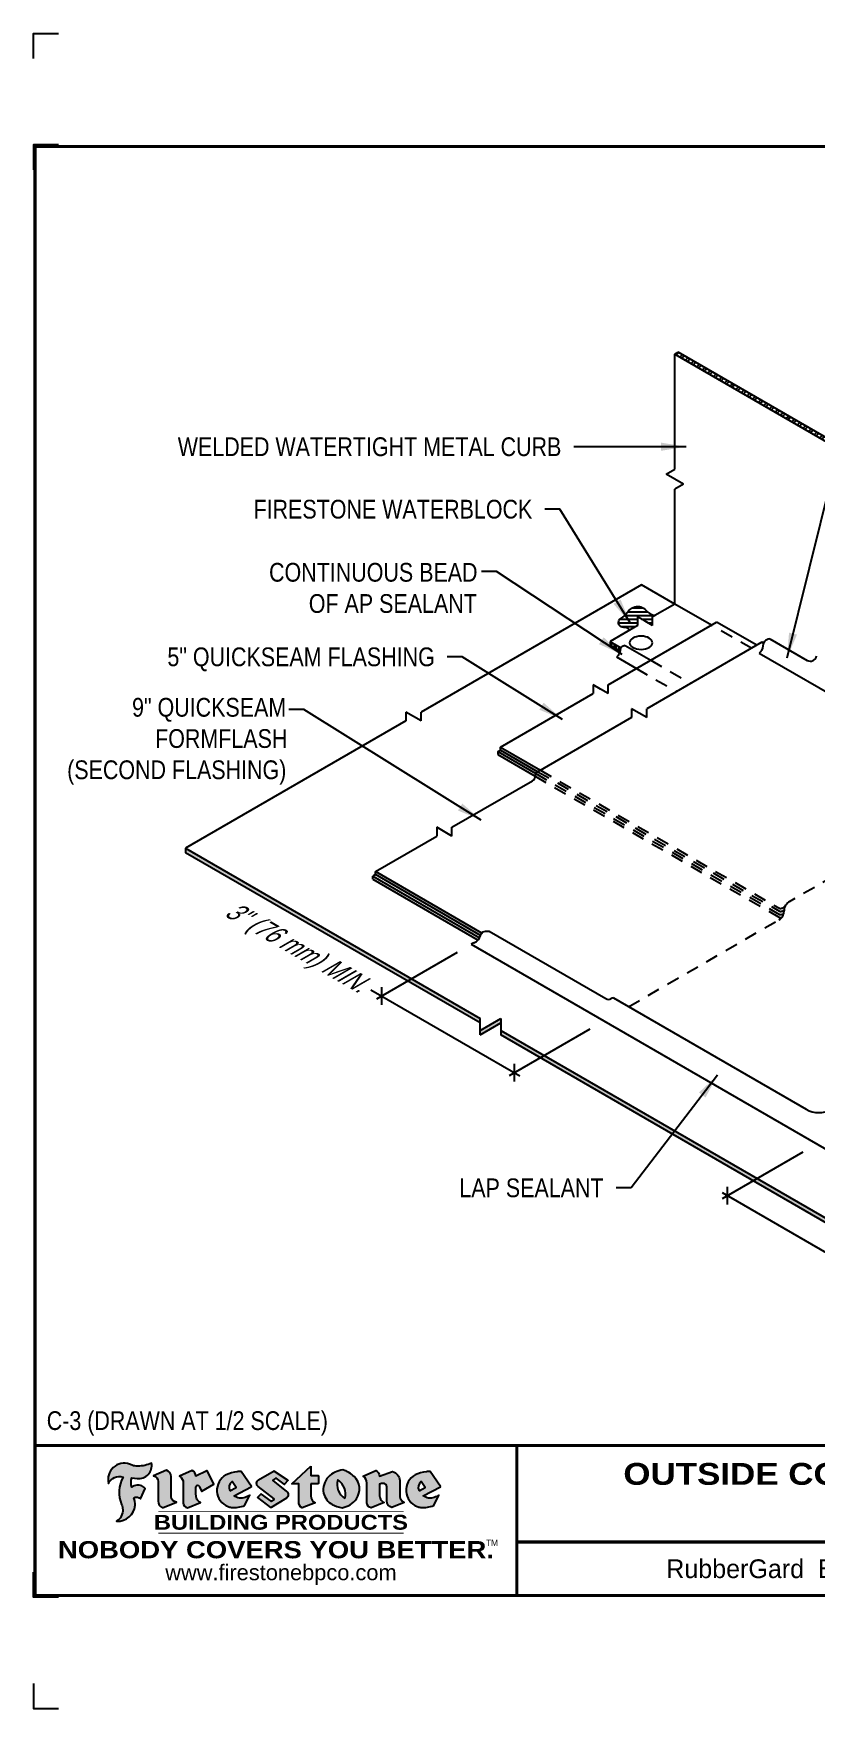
# Model space of a CAD drawing. Header units: inches. Extents: x 121.4 to 141.5, y -203.9 to -187.2.
# Drawn here: x 121.45 to 129.29, y -203.95 to -187.18 of the extents above; entities that cross this region are included whole.
import ezdxf
from ezdxf.enums import TextEntityAlignment as Align

# ---------------------------------------------------------------- set-up
doc = ezdxf.new("R2010")
doc.units = ezdxf.units.IN
doc.header["$MEASUREMENT"] = 0
doc.linetypes.add('HIDDEN', pattern=[0.375, 0.25, -0.125])
doc.linetypes.add('HIDDEN2', pattern=[0.1875, 0.125, -0.0625])
doc.layers.get('0').update_dxf_attribs({"linetype": 'CONTINUOUS'})
doc.layers.get('DEFPOINTS').update_dxf_attribs({"linetype": 'CONTINUOUS'})
for name, color, linetype in [('FSBP-ACCESSORY-OTHER', 7, 'CONTINUOUS'), ('FSBP-ANNO-NOTE', 7, 'CONTINUOUS'), ('FSBP-MEMBRANE', 7, 'CONTINUOUS'), ('FSBP-SEALANTS', 1, 'CONTINUOUS'), ('FSBP-TTLB', 7, 'CONTINUOUS'), ('FSBP-TTLB-BORDER', 7, 'CONTINUOUS'), ('FSBP-TTLB-TEXT', 7, 'CONTINUOUS')]:
    doc.layers.add(name, color=color, linetype=linetype)
doc.styles.add('FSBP_ARIAL', font='arial.ttf')
doc.styles.add('FSBP_ARIAL_BOLD', font='')
doc.styles.add('FSBP_ARIAL_NAR', font='ARIALN.TTF')
doc.styles.add('FSBP_BANKGOTHIC', font='bgothm.ttf')
doc.styles.get('FSBP_ARIAL_BOLD').set_extended_font_data('Arial Black')
doc.dimstyles.new('FSBP-LEADER', dxfattribs={"dimtxt": 0.1875, "dimasz": 0.25, "dimexe": 0.0625, "dimexo": 0.125, "dimgap": 0.125, "dimtad": 0, "dimtih": 1, "dimtoh": 1, "dimdec": 4, "dimzin": 0, "dimdsep": 46, "dimlunit": 4, "dimtxsty": 'FSBP_ARIAL_NAR', "dimcen": 0.09375, "dimclrd": 256, "dimclre": 256, "dimclrt": 256, "dimadec": 0, "dimazin": 0, "dimtfac": 1, "dimtdec": 4, "dimtofl": 0, "dimtmove": 0, "dimatfit": 3, "dimfxl": 0, "dimtolj": 1, "dimtzin": 0, "dimlwd": -1, "dimlwe": -1, "dimarcsym": 0})

# ---------------------------------------------------------------- blocks, each defined once
blk = doc.blocks.new('TTLB-EPDM_2')
at = {"layer": 'FSBP-TTLB-TEXT'}
h = blk.add_hatch(color=1, dxfattribs=at)
edge = h.paths.add_edge_path()
edge.add_arc((1.037309769669573, -0.1982514792917306), 0.1319107607348553, 264.0410451462098, 370.3106169565175)
edge.add_arc((1.027551646585694, 0.1214293576525799), 0.3273056962876235, 270.05058356628535, 295.23459397187514, ccw=False)
edge.add_arc((1.022801957313345, -0.06680179986895154), 0.1391656561713503, 249.3281275763668, 272.0749124149863, ccw=False)
edge.add_line((0.9736743133014443, -0.1970076156048179), (0.9474927838574558, -0.1852745150568325))
edge.add_arc((0.8939498971398288, -0.3394262635682071), 0.1631857907024099, 70.84590087378872, 194.3325259843273)
edge.add_arc((0.8444260109029493, -0.4259936440910768), 0.1179914261095279, 70.96950098067128, 156.9641407594482, ccw=False)
edge.add_arc((1.153141409296894, -0.4684497516079468), 0.3110405457095052, 150.3231137483159, 203.2084295854517)
edge.add_arc((0.7562495500622943, -0.6412608153899899), 0.1218587156617311, 0.8849157075190988, 24.34668939894999, ccw=False)
edge.add_arc((0.7493781665697374, -0.6475258110744375), 0.1289731377238325, -58.36655102076742, 3.6216782311386737, ccw=False)
edge.add_arc((0.8256699029544474, -0.5792158350996106), 0.1783301886510354, 267.2205474105585, 354.1381621173521)
edge.add_arc((0.7903121048625305, -0.6011409294291745), 0.212787892960859, 0.9996158580669322, 21.00503380861244)
edge.add_arc((1.01880712263941, -0.5666691048185161), 0.05136395668415847, 40.82117713173261, 125.52727787225791, ccw=False)
edge.add_line((1.057676976260041, -0.5330924682126437), (1.102776947655911, -0.4308018311949837))
edge.add_arc((1.040858222524664, -0.4699705673995949), 0.07326744446031509, 32.31675181867256, 66.31481236598174)
edge.add_arc((1.032262518825329, -0.5063316993097662), 0.1102246948011782, 69.8179132332389, 125.254734720681)
edge.add_arc((1.127708877207287, -0.368959353531244), 0.1659710644737306, 164.1569669952081, 196.5811013160487, ccw=False)
edge.add_line((0.9680425188342383, -0.3236487780942383), (1.023615334387159, -0.3294494641845773))
h = blk.add_hatch(color=1, dxfattribs=at)
edge = h.paths.add_edge_path()
edge.add_line((1.275239419159561, -0.6223407783464694), (1.415345367376062, -0.5660418822574371))
edge.add_arc((1.421019305783958, -0.5090099247487757), 0.05731350411836949, 181.9717871001989, 264.31851000495806, ccw=False)
edge.add_line((1.363739737527226, -0.5109819325197265), (1.363412352251203, -0.3102363679013962))
edge.add_arc((1.294263659668751, -0.3103491388303989), 0.06914878453844908, 0.0934405599591014, 72.42834396969012)
edge.add_line((1.315139561173908, -0.2444268274366692), (1.186839444240604, -0.3024209471341379))
edge.add_arc((1.175246268095289, -0.3585110609420917), 0.05727567197445628, -0.017399788185912257, 78.322067691347, ccw=False)
edge.add_line((1.232521937428658, -0.3585284546236807), (1.232574268422297, -0.555126496687123))
edge.add_arc((1.305699496415486, -0.5558575689677219), 0.07312888236350451, 179.4272023230205, 245.3845503102953)
h = blk.add_hatch(color=1, dxfattribs=at)
edge = h.paths.add_edge_path()
edge.add_line((1.792026821926584, -0.3839679064720229), (1.722158956877934, -0.2518542302253621))
edge.add_arc((1.720119655279638, -0.2529327078887852), 0.002306916790721817, 27.87197133405656, 117.3766794470751)
edge.add_line((1.719058846382097, -0.250884159729182), (1.610638460368705, -0.3070279753467702))
edge.add_arc((1.547088841662962, -0.3061026658494403), 0.06355635479880145, 359.165808011073, 425.8793658831422)
edge.add_line((1.573061729235633, -0.2480956029480268), (1.446879247402876, -0.3051325108639702))
edge.add_arc((1.407812067100189, -0.370357133046621), 0.07602957263902092, -3.441403975725109, 59.07992244284969, ccw=False)
edge.add_line((1.483704536400296, -0.3749210150788969), (1.483704536400296, -0.5723838140635706))
edge.add_arc((1.54053746518044, -0.568254406115083), 0.05698275005415228, 184.1557352478595, 255.3066498366543)
edge.add_line((1.526084036778343, -0.6233736605654059), (1.657291340682093, -0.570650514527486))
edge.add_arc((1.688298576827198, -0.5021390388423987), 0.0752015358480571, 207.5160880841914, 245.649226723163, ccw=False)
edge.add_arc((1.721050197024907, -0.4914488168456328), 0.1093332836229113, 179.4823365255141, 204.5537900001094, ccw=False)
edge.add_line((1.611721375809452, -0.4904610114968335), (1.611721375809452, -0.4126404716788983))
edge.add_arc((1.628589765097195, -0.414159299036043), 0.01693662875851176, 28.356188110622725, 174.8549701683585, ccw=False)
edge.add_arc((1.627340435522395, -0.4197189881350504), 0.02111886817708033, 22.216893572439517, 40.10213956426492, ccw=False)
edge.add_line((1.646891420738257, -0.4117336534413738), (1.666638796144639, -0.4549750258192233))
edge.add_arc((1.668737246926742, -0.4540167099035481), 0.002306916790685496, 204.545128184284, 299.6323508190091)
edge.add_line((1.669877862091766, -0.4560219186518992), (1.791128135493295, -0.3870515928837648))
edge.add_line((1.791128135493295, -0.3870515928837648), (1.792026821926584, -0.3839679064720229))
h = blk.add_hatch(color=1, dxfattribs=at)
h.paths.add_polyline_path([(2.063388732080512, -0.2583237030618903, 0.02524281661523788), (2.025024361750752, -0.2610532129309178, 0.1213611957758757), (1.901773912052249, -0.3008158885520373, 0.6151668103976068), (1.93274136141747, -0.6099060679591872, 0.05306812109568645), (1.967936229862175, -0.617865745600497, 0.1150932231766138), (2.099126721549737, -0.5994933789882708), (2.151195569562105, -0.4944891916583316, -0.08755405562188731), (2.104230609512001, -0.5187113292177372, -0.265591761123442), (1.992692314386659, -0.5010701623316862), (2.165347897647223, -0.4141184325909109, 0.4518949533370738), (2.166222728871162, -0.4107679608846269)])
h.paths.add_polyline_path([(2.014217313945437, -0.4188965037300676), (1.951113654018855, -0.4515330109460507, -0.3720533890450154), (1.973177450672722, -0.3607130665457561)], flags=16)
h = blk.add_hatch(color=1, dxfattribs=at)
edge = h.paths.add_edge_path()
edge.add_arc((2.260407392426802, -0.3775796671688782), 0.04152450223225729, 123.20805433950699, 232.2027298779723, ccw=False)
edge.add_line((2.237665217914071, -0.3428366421988329), (2.393535971665983, -0.2540943745380986))
edge.add_arc((2.394677353533142, -0.2560991469722482), 0.002306916790741334, 55.64644466176611, 119.65426054492559, ccw=False)
edge.add_line((2.395979141996861, -0.2541946229174954), (2.531809646140459, -0.3470380726374032))
edge.add_arc((2.530468902927946, -0.3489153772789875), 0.002306916790700397, -42.731101238422525, 54.4661353739603, ccw=False)
edge.add_line((2.532163440279987, -0.3504807552658491), (2.498457913851155, -0.3869673252714421))
edge.add_arc((2.496763376499139, -0.3854019472845934), 0.002306916790672934, 233.7527076894875, 317.26889876138785, ccw=False)
edge.add_line((2.495399362263356, -0.38726241234572), (2.413849913492982, -0.3274738082119626))
edge.add_arc((2.412485899257181, -0.3293342732731342), 0.002306916790720064, 53.75270768979358, 124.4135619297835)
edge.add_line((2.41118211687575, -0.3274311136421062), (2.382933981293377, -0.346782838468144))
edge.add_arc((2.38423776367478, -0.3486859980991606), 0.002306916790694898, 124.4135619293799, 231.8459020253626)
edge.add_line((2.382812599816248, -0.3505000469010184), (2.519899969301207, -0.4581994452042721))
edge.add_arc((2.494247019847682, -0.4908523236374461), 0.04152450223225742, -55.21225898295222, 51.84590202520428, ccw=False)
edge.add_line((2.517938320565804, -0.5249552055672808), (2.364434947484597, -0.6179520922513717))
edge.add_arc((2.36323960192349, -0.6159790200102006), 0.002306916790726996, 233.2955624372927, 301.20872157023314, ccw=False)
edge.add_line((2.361860787187538, -0.6178285429225383), (2.231266621301074, -0.5204709167214361))
edge.add_arc((2.232647938930649, -0.5186232623475259), 0.002306916790697672, 135.5134179846393, 233.21798691998708, ccw=False)
edge.add_line((2.231002150870836, -0.5170067083764565), (2.262839375599356, -0.4845937328397696))
edge.add_arc((2.264485163659225, -0.4862102868108537), 0.002306916790748497, 53.0352839999411, 135.513417985369, ccw=False)
edge.add_line((2.265872365996302, -0.4843670465239001), (2.361834678328762, -0.5565872257804898))
edge.add_arc((2.363221880665761, -0.5547439854936304), 0.002306916790627066, 233.0352840000685, 302.2362632414394)
edge.add_line((2.36445241715569, -0.5566953042850713), (2.39428499383348, -0.5378823484768844))
edge.add_arc((2.393054457343549, -0.5359310296853765), 0.002306916790685166, 302.2362632406177, 412.2027298768422)
edge.add_line((2.394468296066179, -0.5341081404551886), (2.234958295420142, -0.4103916733127022))
h = blk.add_hatch(color=1, dxfattribs=at)
edge = h.paths.add_edge_path()
edge.add_line((2.763460561272041, -0.2072496393923444), (2.763460561272041, -0.2969520779963801))
edge.add_arc((2.765767478062699, -0.2969520779963943), 0.00230691679065842, 179.9999999996471, 269.9999999996471)
edge.add_line((2.765767478062685, -0.2992589947870528), (2.835417693520355, -0.2992589947870528))
edge.add_arc((2.835417693520355, -0.3015659115777538), 0.002306916790701052, 0, 90, ccw=False)
edge.add_line((2.837724610311056, -0.3015659115777538), (2.837724610311056, -0.3790761307453892))
edge.add_arc((2.83541769352037, -0.3790761307453749), 0.002306916790686842, 269.99999999964706, 359.99999999964706, ccw=False)
edge.add_line((2.835417693520355, -0.3813830475360618), (2.765767478062685, -0.3813830475360618))
edge.add_arc((2.765767478062699, -0.3836899643267202), 0.00230691679065842, 90.00000000035294, 180.0000000003529)
edge.add_line((2.763460561272041, -0.3836899643267344), (2.763460561272041, -0.5033995910642801))
edge.add_arc((2.836735953378943, -0.5071368822038516), 0.07337063740681413, 177.0802527808789, 245.3249543133826)
edge.add_line((2.806105814540615, -0.5738080530967267), (2.674529557384915, -0.6226036013049594))
edge.add_arc((2.708610405062069, -0.564298408791804), 0.06753517344606039, 177.0345319916277, 239.6926428024901, ccw=False)
edge.add_line((2.641165668230087, -0.560804539009709), (2.641165668230087, -0.3836899643267344))
edge.add_arc((2.638858751439429, -0.3836899643267202), 0.00230691679065842, 359.9999999996471, 449.999999999647)
edge.add_line((2.638858751439443, -0.3813830475360618), (2.572857950769389, -0.3813830475360618))
edge.add_line((2.572857950769389, -0.3813830475360618), (2.763460561272041, -0.2072496393923444))
h = blk.add_hatch(color=1, dxfattribs=at)
edge = h.paths.add_edge_path(flags=16)
edge.add_arc((2.940363509127394, -0.4847985213681437), 0.1684614578629418, 344.5558804047865, 417.0140046669545)
edge.add_arc((3.194458079644619, -0.3883534532477785), 0.1684614578629414, 164.5558804047864, 237.0140046669546)
edge = h.paths.add_edge_path()
edge.add_arc((3.069375116502199, -0.4399344555144872), 0.1828726885096673, 136.0914512150047, 191.213418978326)
edge.add_arc((3.064939550433406, -0.4318234379590333), 0.1803148804748503, 194.0167254156723, 240.6663730831859)
edge.add_arc((3.098047041778981, -0.3845058757092554), 0.2378525180183701, 239.2975390661776, 264.2889872773176)
edge.add_arc((3.04884478212623, -0.4190232383793012), 0.203760689247156, 277.1986764832036, 326.503572961274)
edge.add_arc((3.077739326803546, -0.4341046616465112), 0.171374865791709, 325.3768876809902, 406.3828327799087)
edge.add_arc((3.011839488065919, -0.4896144380417797), 0.2571945645850002, 44.28462553519766, 73.82901434867304)
edge.add_arc((3.117152499586992, -0.4983433120546693), 0.2579560664039132, 97.50292863483666, 134.1039137579027)
h = blk.add_hatch(color=1, dxfattribs=at)
edge = h.paths.add_edge_path()
edge.add_line((3.322690228557462, -0.5721896537377091), (3.322690228557462, -0.3749210150788969))
edge.add_arc((3.246797759257384, -0.3703571330465745), 0.076029572638996, 356.5585960242387, 419.0799224428129)
edge.add_line((3.285864939560099, -0.3051325108639702), (3.412047421392799, -0.2480956029480268))
edge.add_arc((3.386074533820159, -0.3061026658494941), 0.06355635479883807, 0.3962622833877276, 65.87936588318718, ccw=False)
edge.add_line((3.449629368605429, -0.3056631084210863), (3.580526418688805, -0.2593848434574539))
edge.add_arc((3.555744121700958, -0.3530904070730321), 0.09692726601172152, 2.366977007666776, 75.18615851992018, ccw=False)
edge.add_line((3.652588689330287, -0.3490873311063041), (3.652588689330287, -0.4883770011386872))
edge.add_arc((3.761877549389556, -0.4914934052703811), 0.1093332836229047, 178.3666365323574, 204.5537900000422)
edge.add_arc((3.729125929191727, -0.5021836272670953), 0.07520153584796169, 207.5160880841711, 245.2240541443093)
edge.add_line((3.697611150971852, -0.5704631245385627), (3.572585913552643, -0.6207021253773775))
edge.add_arc((3.59534718600759, -0.5526356419907701), 0.07177131519198746, 180.3328587115751, 251.51018566665869, ccw=False)
edge.add_line((3.523577081955409, -0.5530525936986663), (3.523577081955409, -0.4153032515383615))
edge.add_arc((3.486319529276879, -0.4148773504126441), 0.0372599868942854, 359.3450650296066, 449.0500281941028)
edge.add_arc((3.482769874121713, -0.4419622099033496), 0.06447454900600783, 86.29402372314017, 119.8211331593848)
edge.add_line((3.450707067966732, -0.3860252459975726), (3.450707067966732, -0.4904610114968335))
edge.add_arc((3.560035889182251, -0.491448816845647), 0.1093332836229751, 179.4823365255069, 204.5537900001023)
edge.add_arc((3.527284268984408, -0.5021390388424952), 0.07520153584796385, 207.5160880841699, 245.6492267231416)
edge.add_line((3.496277032839316, -0.570650514527486), (3.365069728935509, -0.6233736605654059))
edge.add_arc((3.37950248606194, -0.5682868177318081), 0.05694615642555727, 183.9298782390169, 255.318496325343, ccw=False)
h = blk.add_hatch(color=1, dxfattribs=at)
h.paths.add_polyline_path([(3.957695472291277, -0.2583237030618903, 0.02524281661523822), (3.919331101961575, -0.2610532129309178, 0.1085638477195505), (3.807890832595604, -0.2939221658134414, 0.6425897848490651), (3.827048101628293, -0.6099060679591872, 0.05306812109569052), (3.862242970072884, -0.617865745600497, 0.1150932231766133), (3.993433461760503, -0.5994933789882708), (4.045502309772871, -0.4944891916583316, -0.08755405562189084), (3.998537349722767, -0.5187113292177372, -0.2655917611234366), (3.886999054597368, -0.5010701623316862), (4.059654637857989, -0.4141184325909109, 0.4518949533370731), (4.060529469081928, -0.4107679608846269)])
h.paths.add_polyline_path([(3.90852405415626, -0.4188965037300676), (3.845420394229677, -0.4515330109460507, -0.3720533890450147), (3.867484190883488, -0.3607130665457561)], flags=16)
at = {"layer": 'DEFPOINTS', "linetype": 'Continuous', "ltscale": 1.75}
for points in [[(-0.015625, 13.88083333333333), (-0.015625, 14.13083333333333), (0.234375, 14.13083333333333)], [(-0.015625, -2.380833333333342), (-0.015625, -2.630833333333342), (0.234375, -2.630833333333342)]]:
    blk.add_lwpolyline(points, dxfattribs=at)
at = {"layer": 'DEFPOINTS', "color": 1}
for points in [[(0.234375, 13.015625), (-0.015625, 13.015625), (-0.015625, 12.765625)], [(0.234375, -1.515625), (-0.015625, -1.515625), (-0.015625, -1.265625)]]:
    blk.add_lwpolyline(points, dxfattribs=at)
at = {"layer": 'FSBP-TTLB', "const_width": 0.03125}
for points in [[(0, 0), (0, -1.5), (20, -1.5), (20, 0), (0, 0)], [(4.825208527206769, 0), (4.825208527206769, -0.9643749050531198)], [(4.825208527206769, -0.9643749050531198), (15.84028770518938, -0.9643749050531198)], [(4.825208527206769, -0.9643749050531198), (4.825208527206769, -1.5)]]:
    blk.add_lwpolyline(points, dxfattribs=at)
at = {"layer": 'FSBP-TTLB-BORDER', "const_width": 0.03125}
blk.add_lwpolyline([(20, 0), (20, 13), (0, 13), (0, 0)], dxfattribs=at)
at = {"layer": 'FSBP-TTLB-TEXT', "color": 1}
blk.add_line((0.7358432058323388, -0.379822754145593), (0.7358432058323388, -0.379822754145593), dxfattribs=at)
for points in [[(1.023615323725323, -0.3294494630716969, 0.5000510906601082), (1.167090420776901, -0.1746414942047778, -0.1103304102359608), (1.027840608309816, -0.2058762110801382, -0.09957876667165425), (0.9736743133014443, -0.1970076156048179), (0.9474927838574558, -0.1852745150568325, 0.5978159689075124), (0.7358432058323388, -0.379822754145593, -0.3938834584182213), (0.8828996422548698, -0.3144510229727047, 0.2349406564350952), (0.86727108227484, -0.5910237178633082, -0.1027304183841549), (0.8780937320133262, -0.6393788197974146, -0.2772692352614086), (0.8170223912655956, -0.7573362346216896, 0.3985429150902959), (1.003067614090241, -0.5974286950643517, 0.0875124847930418), (0.9889600163401155, -0.5248671157293501, -0.3874031597924062), (1.057676976260041, -0.5330924682126437), (1.102776947655911, -0.4308018311949837, 0.1494423498871741), (1.07029056398062, -0.4028746979725923, 0.2467195073738216), (0.9686394281704906, -0.4163228904100862, -0.1424285161541127), (0.9680425188342383, -0.3236487780942383), (1.023615334387159, -0.3294494641845773)], [(2.166222728871162, -0.4107679608846269), (2.063388732080512, -0.2583237030618903, 0.02524281661523788), (2.025024361750752, -0.2610532129309178, 0.1085638477195265), (1.913584092384895, -0.2939221658134414, 0.6425897848491228), (1.93274136141747, -0.6099060679591872, 0.05306812109568648), (1.967936229862175, -0.617865745600497, 0.1150932231766137), (2.099126721549737, -0.5994933789882708), (2.151195569562105, -0.4944891916583316, -0.0875540556218873), (2.104230609512001, -0.5187113292177372, -0.2655917611234418), (1.992692314386659, -0.5010701623316862), (2.165347897647223, -0.4141184325909109)], [(2.763460561272041, -0.2072496393923444), (2.763460561272041, -0.2969520779963801, 0.4142135623730958), (2.765767478062685, -0.2992589947870528), (2.835417693520355, -0.2992589947870528, -0.414213562373095), (2.837724610311056, -0.3015659115777538), (2.837724610311056, -0.3790761307453892, -0.4142135623730938), (2.835417693520355, -0.3813830475360618), (2.765767478062685, -0.3813830475360618, 0.4142135623730958), (2.763460561272041, -0.3836899643267344), (2.763460561272041, -0.5033995910642801, 0.3068985753588853), (2.806105814540615, -0.5738080530967267), (2.674529557384915, -0.6226036013049594, -0.2804194150632976), (2.641165668230087, -0.560804539009709), (2.641165668230087, -0.3836899643267344, 0.414213562373095), (2.638858751439443, -0.3813830475360618), (2.572857950769389, -0.3813830475360618), (2.763460561272041, -0.2072496393923444)], [(4.060529469081928, -0.4107679608846269), (3.957695472291277, -0.2583237030618903, 0.02524281661523788), (3.919331101961575, -0.2610532129309178, 0.1085638477195265), (3.807890832595604, -0.2939221658134414, 0.6425897848491228), (3.827048101628293, -0.6099060679591872, 0.05306812109568648), (3.862242970072884, -0.617865745600497, 0.1150932231766137), (3.993433461760503, -0.5994933789882708), (4.045502309772871, -0.4944891916583316, -0.0875540556218873), (3.998537349722767, -0.5187113292177372, -0.2655917611234418), (3.886999054597368, -0.5010701623316862), (4.059654637857989, -0.4141184325909109)], [(4.059654637857989, -0.4141184325909109, 0.4518949533370731), (4.060529469081928, -0.4107679608846269, 0.4518949533370731)]]:
    blk.add_lwpolyline(points, format="xyb", dxfattribs=at)
for points in [[(1.275239419159561, -0.6223407783464694), (1.415345367376062, -0.5660418822574371, -0.3756100036733062), (1.363739737527226, -0.5109819325197265), (1.363412352251203, -0.3102363679013962, 0.3265360292958048), (1.315139561173908, -0.2444268274366692), (1.186839444240604, -0.3024209471341379, -0.3557863980845349), (1.232521937428658, -0.3585284546236807), (1.232574268422297, -0.555126496687123, 0.2960110723418457)], [(1.792026821926584, -0.3839679064720229), (1.722158956877934, -0.2518542302253621, 0.4116839150163434), (1.719058846382097, -0.250884159729182), (1.610638460368705, -0.3070279753467702, 0.2996033003794034), (1.573061729235633, -0.2480956029480268), (1.446879247402876, -0.3051325108639702, -0.2797757560995365), (1.483704536400296, -0.3749210150788969), (1.483704536400296, -0.5723838140635706, 0.320828638474519), (1.526084036778343, -0.6233736605654059), (1.657291340682093, -0.570650514527486, -0.1679398621276611), (1.621603752698661, -0.5368819723450571, -0.1098333365370753), (1.611721375809452, -0.4904610114968335), (1.611721375809452, -0.4126404716788983, -0.743334502655012), (1.64349420176768, -0.4061152228778298, -0.07819791644735608), (1.646891420738257, -0.4117336534413738), (1.666638796144639, -0.4549750258192233, 0.4404648714563479), (1.669877862091766, -0.4560219186518992), (1.791128135493295, -0.3870515928837648)], [(2.234958295420142, -0.4103916733127022, -0.5150044486718882), (2.237665217914071, -0.3428366421988329), (2.393535971665983, -0.2540943745380986, -0.2867822934100265), (2.395979141996861, -0.2541946229174954), (2.531809646140459, -0.3470380726374032, -0.4515027974650387), (2.532163440279987, -0.3504807552658491), (2.498457913851155, -0.3869673252714421, -0.3814439164929681), (2.495399362263356, -0.38726241234572), (2.413849913492982, -0.3274738082119626, 0.3184718635035665), (2.41118211687575, -0.3274311136421062), (2.382933981293377, -0.346782838468144, 0.5064094529656681), (2.382812599816248, -0.3505000469010184), (2.519899969301207, -0.4581994452042721, -0.5043597839115849), (2.517938320565804, -0.5249552055672808), (2.364434947484597, -0.6179520922513717, -0.3053163970316367), (2.361860787187538, -0.6178285429225383), (2.231266621301074, -0.5204709167214361, -0.4541703869768119), (2.231002150870836, -0.5170067083764565), (2.262839375599356, -0.4845937328397696, -0.3762644290664977), (2.265872365996302, -0.4843670465239001), (2.361834678328762, -0.5565872257804898, 0.3114700032088108), (2.36445241715569, -0.5566953042850713), (2.39428499383348, -0.5378823484768844, 0.520381097387146), (2.394468296066179, -0.5341081404551886)], [(2.937624918725987, -0.3131105398334029, 0.2452625673097023), (2.889993533867141, -0.4754966266250307, 0.2064059665179019), (2.976604338974084, -0.5890186876871866, 0.1094800500670344), (3.074378098474654, -0.6211778035979165, 0.2185147641853038), (3.218764944843201, -0.5314757029352819, 0.3689489483072479), (3.195959963110113, -0.3100352223135445, 0.1296305888694145), (3.0834694040758, -0.242595816912754, 0.1610736375384317)], [(3.322690228557462, -0.5721896537377091), (3.322690228557462, -0.3749210150788969, 0.2797757560995341), (3.285864939560099, -0.3051325108639702), (3.412047421392799, -0.2480956029480268, -0.2937618496109166), (3.449629368605429, -0.3056631084210863), (3.580526418688805, -0.2593848434574539, -0.3288760160581939), (3.652588689330287, -0.3490873311063041), (3.652588689330287, -0.4883770011386872, 0.114762897203527), (3.662431105063263, -0.536926560769686, 0.166032965990522), (3.697611150971852, -0.5704631245385627), (3.572585913552643, -0.6207021253773775, -0.3209557512194564), (3.523577081955409, -0.5530525936986663), (3.523577081955409, -0.4153032515383615, 0.4127061514896111), (3.48693727661589, -0.3776224848030694, 0.1473421876160361), (3.450707067966732, -0.3860252459975726), (3.450707067966732, -0.4904610114968335, 0.1098333365370753), (3.460589444855941, -0.5368819723450855, 0.1679398621276611), (3.496277032839316, -0.570650514527486), (3.365069728935509, -0.6233736605654059, -0.3219729545308964), (3.322690228557462, -0.5721896537377091, 29.1476284739)], [(1.951113654018855, -0.4515330109460507), (2.014217313945437, -0.4188965037300676), (1.973177450672722, -0.3607130665457561, 0.3720533890450154)], [(3.10274193015772, -0.5296595419651595, 0.3271311138286319), (3.032079658614293, -0.3434924326507627, 0.3271311138286322)], [(3.845420394229677, -0.4515330109460507), (3.90852405415626, -0.4188965037300676), (3.867484190883488, -0.3607130665457561, 0.3720533890450154)]]:
    blk.add_lwpolyline(points, format="xyb", close=True, dxfattribs=at)
at = {"layer": 'FSBP-TTLB-TEXT', "const_width": 0.0078125}
for points in [[(1.233926579809207, -0.6584455781731435), (3.691229482685259, -0.6584455781731577)], [(1.233926579809207, -0.8761560960495984), (3.691229482685259, -0.8761560960495842)]]:
    blk.add_lwpolyline(points, dxfattribs=at)
at = {"layer": 'FSBP-TTLB-TEXT', "color": 1}
for centre, start, end in [((1.789987520328282, -0.3850463841354355), 299.6323508193319, 27.87197133380463), ((2.164310260790558, -0.412058050385383), 296.7304547840455, 34.00233684987403)]:
    blk.add_arc(centre, 0.00230691679068068, start, end, dxfattribs=at)
at = {"layer": 'FSBP-TTLB-TEXT', "lineweight": 18, "style": 'FSBP_ARIAL_BOLD'}
blk.add_text('BUILDING PRODUCTS', height=0.1484375, dxfattribs=at).set_placement((2.462578031247233, -0.7673008371113639), align=Align.MIDDLE_CENTER)
at = {"layer": 'FSBP-TTLB-TEXT', "color": 1}
for s, height, style, p in [('NOBODY COVERS YOU BETTER.', 0.171875, 'FSBP_ARIAL_BOLD', (2.412604263603384, -1.041650450587369)), ('TM', 0.0625, 'FSBP_BANKGOTHIC', (4.576671173373001, -0.9725745042934193))]:
    blk.add_text(s, height=height, dxfattribs=dict(at, style=style)).set_placement(p, align=Align.MIDDLE_CENTER)
at = {"layer": 'FSBP-TTLB-TEXT'}
for s, height, style, p in [('RubberGard  EPDM', 0.1875, 'FSBP_BANKGOTHIC', (7.443365678241776, -1.23218745252656)), ('www.firestonebpco.com', 0.15625, 'FSBP_ARIAL', (2.462578031247233, -1.268657306740124))]:
    blk.add_text(s, height=height, dxfattribs=dict(at, style=style)).set_placement(p, align=Align.MIDDLE_CENTER)
for tag, height, style, p in [('MAXIMUM_WARRANTY', 0.1875, 'FSBP_ARIAL_BOLD', (18.03987100774941, 0.2240244307510579)), ('ACCPT_SYSTEMS', 0.21875, 'FSBP_ARIAL', (12.49438170418193, -1.23218745252656))]:
    blk.add_attdef(tag, text='', height=height, dxfattribs=dict(at, style=style)).set_placement(p, align=Align.MIDDLE_LEFT)
for tag, height, style, p in [('DETAIL_DESCP_LINE_1', 0.21875, 'FSBP_ARIAL_BOLD', (10.33118450231211, -0.2831249841755152)), ('DETAIL_DESCP_LINE_2', 0.21875, 'FSBP_ARIAL_BOLD', (10.33118450231211, -0.6812499208775904)), ('ISSUE_REV_DATE', 0.21875, 'FSBP_ARIAL', (16.84069633627263, -0.7282559425942452)), ('DETAIL_NUMBER', 0.4375, 'FSBP_ARIAL', (18.91941590748775, -0.8931630692489421))]:
    blk.add_attdef(tag, text='', height=height, dxfattribs=dict(at, style=style)).set_placement(p, align=Align.MIDDLE_CENTER)

msp = doc.modelspace()

# ---------------------------------------------------------------- hatches: boundary and pattern name
at = {"layer": 'FSBP-ACCESSORY-OTHER'}
h = msp.add_hatch(dxfattribs=at)
h.set_pattern_fill('STEEL', color=256, scale=0.5, style=0)
h.set_pattern_definition([(45, (0, 0), (-0.04419417382415922, 0.04419417382415922), []), (45, (0, 0.03125), (-0.04419417382415922, 0.04419417382415922), [])])
h.paths.add_polyline_path([(130.1123974249209, -191.6491012341455), (130.0785683075856, -191.6686324841455), (131.1805856339011, -192.3048824841455), (131.1805856339011, -192.2658199841455)])
h.paths.add_polyline_path([(127.9041180907508, -190.3741505661165), (127.8702889734153, -190.3936818161166), (129.8549226345543, -191.5395105946178), (129.8887517518896, -191.5199793446178)])
h.paths.add_polyline_path([(132.6049560316233, -191.3533999620672), (132.571126914288, -191.3338687120672), (132.571126914288, -191.5921124911226), (132.6049560316233, -191.6116437411225), (132.6049560316233, -191.4825218515949)])
h = msp.add_hatch(dxfattribs=at)
h.set_pattern_fill('STEEL', color=256, scale=0.3333333333333333, angle=45, style=0)
h.set_pattern_definition([(90, (170.2391804379961, -148.8643551151657), (-0.04166666666666666, 9.25185853854297e-18), []), (90, (170.2244490467214, -148.849623723891), (-0.04166666666666666, 9.25185853854297e-18), [])])
edge = h.paths.add_edge_path()
edge.add_line((127.2207699205771, -193.2686818161166), (127.2207699205771, -193.3077443161166))
edge.add_line((127.2207699205771, -193.3077443161166), (127.3206876636825, -193.3654318519953))
edge.add_spline(control_points=[(127.3206876636825, -193.3654318519953), (127.3231890695496, -193.3533730640591), (127.3254674035902, -193.3414279070404), (127.3309297608124, -193.332282629537)], knot_values=[0.07603034973961151, 0.07603034973961151, 0.07603034973961151, 0.07603034973961151, 0.1280558160720317, 0.1280558160720317, 0.1280558160720317, 0.1280558160720317], degree=3, periodic=0)
edge.add_line((127.3309297608153, -193.3322826295319), (127.2207699205771, -193.2686818161166))
at = {"layer": 'FSBP-MEMBRANE'}
msp.add_hatch(color=256, dxfattribs=at).paths.add_polyline_path([(126.1236791040432, -194.3252761378655), (126.1236791040431, -194.3552761378655), (126.4984980388016, -194.5716779507456), (126.5244788009151, -194.5566779507457)])
h = msp.add_hatch(color=256, dxfattribs=at)
h.paths.add_polyline_path([(125.2317993104992, -196.6446221647367), (125.1928281673289, -196.6671221647367), (125.9190682036966, -197.0864170452299), (125.9190682036966, -197.0414170452299)])
h.paths.add_polyline_path([(122.9678752326544, -195.3375449889681), (122.9678752326544, -195.3825449889681), (125.1928281673289, -196.6671221647368), (125.2317993104992, -196.6446221647367)])
h.paths.add_polyline_path([(126.1258832291951, -197.0864170452299), (126.125883229195, -197.0414170452299), (125.9190682036967, -197.1608217558739), (125.9190682036967, -197.2058217558738)])
h.paths.add_polyline_path([(126.125883229195, -197.1608217558739), (126.125883229195, -197.2058217558739), (126.5219985050603, -197.4345190170248), (126.5609696482306, -197.4120190170248)])
h.paths.add_polyline_path([(126.5609696482306, -197.4120190170248), (126.5219985050603, -197.4345190170248), (128.6560598828088, -198.666619927935), (128.695031025979, -198.644119927935)])
h.paths.add_polyline_path([(128.695031025979, -198.644119927935), (128.6560598828088, -198.666619927935), (129.9852302205402, -199.4340167802231), (130.0242013637105, -199.4115167802232)])
h.paths.add_polyline_path([(130.0242013637105, -199.4115167802231), (129.9852302205402, -199.4340167802231), (130.9093010308044, -199.9675293112794), (130.9093010308044, -199.9225293112794)])
h.paths.add_polyline_path([(135.6927188324137, -197.2058217558736), (135.6927188324137, -197.1608217558736), (130.9093010308044, -199.9225293112794), (130.9093010308044, -199.9675293112793)])
h.paths.add_polyline_path([(135.6927188324136, -197.0414170452299), (135.6927188324137, -197.0864170452299), (135.899533857912, -197.2058217558738), (135.8995338579121, -197.1608217558739)])
h.paths.add_polyline_path([(139.7325943946456, -194.8733985125265), (139.7325943946456, -194.8283985125265), (135.8995338579121, -197.0414170452297), (135.8995338579121, -197.0864170452297)])
h = msp.add_hatch(color=256, dxfattribs=at)
edge = h.paths.add_edge_path()
edge.add_line((124.8714528114415, -195.5710529507458), (124.8714528114415, -195.6010529507459))
edge.add_line((124.8714528114415, -195.6010529507459), (125.9250227253205, -196.2093318241341))
edge.add_spline(control_points=[(125.9250227252991, -196.209331824184), (125.9285067127642, -196.2008478531486), (125.9321631811985, -196.1927776127765), (125.9368065148866, -196.1861351982119)], knot_values=[0.1017602152870144, 0.1017602152870144, 0.1017602152870144, 0.1017602152870144, 0.1278029322942299, 0.1278029322942299, 0.1278029322942299, 0.1278029322942299], degree=3, periodic=0)
edge.add_line((125.9368065148866, -196.1861351982119), (124.8714528114415, -195.5710529507458))
at = {"layer": 'FSBP-SEALANTS'}
h = msp.add_hatch(dxfattribs=at)
h.set_pattern_fill('ANSI31', color=256, scale=0.3, angle=135, style=0)
h.set_pattern_definition([(180, (-41.87382975323285, -18.70794359838229), (-6.938893903907228e-18, -0.0375), [])])
h.paths.add_polyline_path([(127.4949420022982, -193.0222317739323), (127.6476339151679, -193.1103884909307), (127.6476339151679, -193.0222317739322), (127.6721647284367, -193.008068902288, -0.1690323195392872), (127.5792485614589, -192.9546681226794, 0.294299284169117), (127.4701765358719, -192.9228209446468, 0.1727295585530004), (127.3929684174401, -192.9791660108667, -0.1141716044337929), (127.329240603128, -193.0379610957382, 0.8176169602901258), (127.3586528608254, -193.1273775832066, -0.2717594802764618), (127.4194105298097, -193.1539966069042), (127.4949420022982, -193.1103884909306)])

# ---------------------------------------------------------------- linework, layer by layer
at = {"layer": 'FSBP-ACCESSORY-OTHER'}
for p, q in [((127.8702889734154, -190.3936818161166), (127.9041180907508, -190.3741505661166)), ((127.8702889734153, -190.3936818161166), (129.8549226345543, -191.5395105946178)), ((127.8702889734154, -191.5439632530305), (127.8702889734154, -190.3936818161165)), ((129.8887517518896, -191.5199793446178), (127.9041180907508, -190.3741505661166)), ((127.783930164554, -191.5938225345735), (127.8702889734154, -191.5439632530305)), ((127.8702889734154, -191.6436818161166), (127.783930164554, -191.5938225345735)), ((127.9566477822768, -191.6935410976596), (127.8702889734154, -191.6436818161166)), ((127.9566477822768, -191.6935410976596), (127.8702889734154, -191.7434003792026)), ((127.8702889734154, -192.8936818161166), (127.8702889734155, -191.7434003792026)), ((127.8702889734154, -192.8936818161166), (127.6476339151679, -193.0222317739323)), ((128.2367810892771, -193.1052761378653), (127.8702889734154, -192.8936818161166)), ((127.571287958733, -193.0663101324315), (127.4949420022982, -193.0222317739323)), ((127.4949420022982, -193.0222317739323), (127.4949420022982, -193.1103884909307)), ((127.6476339151679, -193.1103884909307), (127.571287958733, -193.0663101324315)), ((127.6476339151679, -193.1103884909307), (127.6476339151679, -193.0222317739323)), ((127.4949420022982, -193.1103884909307), (127.2207699205771, -193.2686818161166)), ((127.2207699205771, -193.2686818161166), (127.3309297607901, -193.3322826295174)), ((127.2207699205771, -193.2686818161166), (127.2207699205771, -193.3077443161166)), ((127.2207699205771, -193.3077443161166), (127.3206876636825, -193.3654318519953))]:
    msp.add_line(p, q, dxfattribs=at)
at = {"layer": 'FSBP-ACCESSORY-OTHER', "linetype": 'HIDDEN2'}
msp.add_line((128.6375807861492, -193.3366779507456), (128.2367810892771, -193.1052761378653), dxfattribs=at)
at = {"layer": 'FSBP-ACCESSORY-OTHER', "extrusion": (0, 0, -1)}
msp.add_ellipse((127.5319214627159, -193.2816585760624), major_axis=(0.1148198316929614, 0), ratio=0.5773502691895994, dxfattribs=at)
at = {"layer": 'FSBP-ANNO-NOTE'}
for p, q in [((125.6896370291494, -196.3802894346289), (124.8808968523234, -196.8472157934238)), ((124.8268572646418, -196.7535160229284), (126.3183203655139, -197.6146126457204)), ((124.93502344006, -196.9043541410722), (124.93502344006, -196.7275774457755)), ((127.0188073667254, -197.1476862870067), (126.21006719004, -197.6146126457205)), ((126.2641937777766, -197.6717509933688), (126.2641937777766, -197.4949742980722)), ((129.1528687442242, -198.3797871980611), (128.3441285673982, -198.846713556856)), ((128.3441285673973, -198.7842135568555), (129.8355916682694, -199.6453101796475)), ((128.3982551551347, -198.9038519045043), (128.3982551551347, -198.7270752092077))]:
    msp.add_line(p, q, dxfattribs=at)
at = {"layer": 'FSBP-MEMBRANE'}
for p, q in [((127.5355296940974, -192.7004084560886), (125.3280484198108, -193.9748983640292)), ((127.8702889734154, -192.8936818161166), (127.5355296940974, -192.7004084560886)), ((127.2034997945325, -193.7018413715347), (128.2887426135042, -193.0752761378653)), ((127.2034997945325, -193.7018413715347), (128.288742613504, -193.0752761378654)), ((128.6895423103762, -193.3066779507456), (128.288742613504, -193.0752761378654)), ((128.7415038346034, -193.2766779507455), (127.5900833725669, -193.9414508644527)), ((128.7568027404851, -193.2855107781746), (128.7415038346034, -193.2766779507455)), ((127.1271538380977, -193.745919730034), (127.0508078816628, -193.7018413715347)), ((127.0508078816628, -193.7018413715347), (127.0508078816628, -193.7899980885331)), ((127.1271538380977, -193.745919730034), (127.0508078816628, -193.7018413715347)), ((127.0508078816628, -193.7018413715347), (127.0508078816628, -193.7899980885331)), ((127.2034997945325, -193.7899980885331), (127.1271538380977, -193.745919730034)), ((127.2034997945325, -193.7899980885331), (127.1271538380977, -193.745919730034)), ((127.2034997945325, -193.7899980885331), (127.2034997945325, -193.7018413715347)), ((127.2034997945325, -193.7899980885331), (127.2034997945325, -193.7018413715347)), ((125.1753565069411, -194.0630550810276), (122.9678752326544, -195.3375449889681)), ((125.2517024633759, -194.0189767225284), (125.1753565069411, -193.9748983640292)), ((125.1753565069411, -193.9748983640292), (125.1753565069411, -194.0630550810276)), ((125.3280484198108, -194.0630550810276), (125.2517024633759, -194.0189767225284)), ((125.3280484198108, -194.0630550810276), (125.3280484198108, -193.9748983640292)), ((127.4373914596972, -194.0296075814512), (126.4974155070469, -194.5723029507456)), ((127.5900833725669, -194.0296075814512), (127.4373914596972, -193.9414508644527)), ((127.4373914596972, -193.9414508644527), (127.4373914596972, -194.0296075814512)), ((127.5900833725669, -194.0296075814512), (127.5900833725669, -193.9414508644527)), ((126.0966158101749, -194.3709011378653), (126.1236791040432, -194.3552761378653)), ((126.0966158101747, -194.3709011378654), (126.4779299354618, -194.5910529507457)), ((126.0966158101749, -194.3709011378653), (126.0966158101749, -194.4009011378653)), ((126.0966158101749, -194.4009011378655), (126.4714347449335, -194.6173029507457)), ((126.123679104043, -194.3252761378654), (126.5244788009151, -194.5566779507457)), ((126.1236791040432, -194.3552761378655), (126.4984980388016, -194.5716779507456)), ((125.6379402292437, -195.1285212337472), (126.4454539828201, -194.6623029507454)), ((124.8714528114415, -195.5710529507458), (125.4852483163739, -195.2166779507456)), ((125.6379402292437, -195.2166779507456), (125.4852483163739, -195.1285212337472)), ((125.4852483163739, -195.1285212337472), (125.4852483163739, -195.2166779507456)), ((125.6379402292437, -195.2166779507456), (125.6379402292437, -195.1285212337472)), ((122.9678752326544, -195.3375449889681), (125.9190682036966, -197.0414170452299)), ((122.9678752326544, -195.3375449889681), (122.9678752326543, -195.3825449889681)), ((125.9190682036966, -197.0864170452299), (122.9678752326544, -195.3825449889681)), ((124.8714528114415, -195.6010529507457), (124.8443895175732, -195.6166779507457)), ((124.8714528114415, -195.6010529507457), (124.8714528114415, -195.5710529507458)), ((125.9368065148866, -196.1861351982119), (124.8714528114415, -195.5710529507458)), ((125.9250227253197, -196.2093318241336), (124.8714528114415, -195.6010529507459)), ((124.8443895175732, -195.6466779507457), (124.8443895175732, -195.6166779507457)), ((124.8443895175732, -195.6166779507458), (125.9145101995693, -196.2345124145615)), ((124.8443895175732, -195.6466779507458), (125.9003995235001, -196.2563656119345)), ((125.9190682036966, -197.1608217558739), (126.1258832291951, -197.0414170452299)), ((125.9190682036967, -197.2058217558738), (125.9190682036966, -197.0414170452299)), ((125.9190682036967, -197.2058217558738), (126.125883229195, -197.08641704523)), ((126.1258832291951, -197.0414170452299), (126.125883229195, -197.2058217558739)), ((126.125883229195, -197.1608217558739), (130.9093010308044, -199.9225293112794)), ((130.9093010308043, -199.9675293112793), (126.125883229195, -197.2058217558739))]:
    msp.add_line(p, q, dxfattribs=at)
at = {"layer": 'FSBP-MEMBRANE', "linetype": 'HIDDEN'}
msp.add_line((126.1236791040432, -194.3552761378653), (126.1236791040432, -194.3252761378653), dxfattribs=at)
at = {"layer": 'FSBP-MEMBRANE', "linetype": 'HIDDEN2'}
for p, q in [((126.4779299354618, -194.5910529507457), (128.9175605187013, -195.9995743247021)), ((126.4984980388016, -194.5716779507456), (128.9175605187013, -195.9683243247021)), ((126.5244788009151, -194.5566779507457), (128.9175605187014, -195.9383243247022)), ((126.4714347449335, -194.6173029507457), (128.9175605187014, -196.0295743247022)), ((131.0208171552374, -194.7171248583097), (129.0155221244382, -195.8748824841463)), ((127.4074242463967, -196.9233182269169), (128.9115990759856, -196.0548824841454))]:
    msp.add_line(p, q, dxfattribs=at)
at = {"layer": 'FSBP-MEMBRANE'}
msp.add_lwpolyline([(126.1236791040432, -194.3252761378653), (127.0508078816628, -193.7899980885331)], dxfattribs=at)
for centre, radius, start, end in [((126.5201486738964, -194.6154279507456), 0.04875000000006204, 117.7957724961128, 182.2042275039563), ((126.4227208159707, -194.6191779507456), 0.04874999999989655, 297.7957724959452, 2.204227504037735)]:
    msp.add_arc(centre, radius, start, end, dxfattribs=at)
at = {"layer": 'FSBP-MEMBRANE', "linetype": 'HIDDEN2'}
for centre, radius, start, end in [((128.9282807464905, -195.8907676299459), 0.04874999999989655, 257.2967165774597, 321.7051715855523), ((129.0609884581384, -195.9611324841457), 0.09750000000012407, 117.7957724961128, 182.2042275039562), ((129.0048018966503, -195.9511891789016), 0.04875000000006204, 124.0974195482899, 141.7051715854708), ((128.8661327422869, -195.9686324841457), 0.0974999999997931, 297.7957724959453, 2.204227504037722), ((128.9282807464905, -195.9207676299459), 0.04874999999989655, 257.2967165774597, 316.6545514750807), ((128.9282807464905, -195.9520176299459), 0.04874999999989655, 257.2967165774597, 313.4510593498354), ((128.9282807464905, -195.982017629946), 0.04874999999989655, 257.2967165774597, 287.7278350052139)]:
    msp.add_arc(centre, radius, start, end, dxfattribs=at)
at = {"layer": 'FSBP-SEALANTS'}
for p, q in [((128.82223824664, -193.2416055228985), (129.1959773852924, -193.4573839152062)), ((127.2872728073426, -193.4239641823897), (127.4860350058693, -193.5387195912139)), ((127.373944308206, -193.3086506496786), (127.629235205029, -193.456042917681)), ((128.7130315710278, -193.3847242297368), (131.118085633463, -194.773282840603)), ((126.0104348050226, -196.1673442218326), (127.1794253059935, -196.8422612022483)), ((125.8572885785994, -196.283495767424), (125.8302252849933, -196.2991207672726)), ((125.8302252849933, -196.2991207672726), (130.5591502933529, -199.0293668944652)), ((127.2542156521046, -196.834863203597), (129.1852659820813, -197.9497556334846))]:
    msp.add_line(p, q, dxfattribs=at)
at = {"layer": 'FSBP-SEALANTS', "linetype": 'HIDDEN2'}
for p, q in [((127.4860350058693, -193.5387195912139), (127.8868347027415, -193.7701214040941)), ((127.629235205029, -193.456042917681), (128.0300349019012, -193.6874447305613))]:
    msp.add_line(p, q, dxfattribs=at)
at = {"layer": 'FSBP-SEALANTS'}
msp.add_lwpolyline([(127.4194105298097, -193.1539966069041, 0.2717594802764076), (127.3586528608254, -193.1273775832066, -0.8176169602897371), (127.329240603128, -193.0379610957382, 0.1141716044338992), (127.3929684174402, -192.9791660108666, -0.1727295585522553), (127.4701765358715, -192.9228209446468, -0.2942992841700173), (127.5792485614589, -192.9546681226794, 0.1690323195393283), (127.6721647284367, -193.008068902288, 0.7836563057051049)], format="xyb", dxfattribs=at)
for centre, radius, start, end in [((129.2272273852922, -193.40325732747), 0.0625, 239.9999999904649, 350.8140235379431), ((127.2054060681071, -196.8010112022484), 0.04874999999989655, 237.7957724958407, 302.2042275039332), ((127.257367592334, -196.8835112022485), 0.04875000000006204, 93.70705500624504, 122.2042275038517), ((129.3102659820638, -197.7332492825284), 0.25, 240.0000000046334, 300.0000001195829)]:
    msp.add_arc(centre, radius, start, end, dxfattribs=at)
for points in [[(128.8222382466459, -193.2416055229019), (128.766373797776, -193.267289768614), (128.7376367293026, -193.3581226744494), (128.7130315710278, -193.3847242297368)], [(127.373944308206, -193.3086506496786), (127.3356893704724, -193.3259774898339), (127.3123779253519, -193.39349288136), (127.2872728073426, -193.4239641823897)], [(125.857288578599, -196.2834957674238), (125.9036797636517, -196.2525820151135), (125.9466418700018, -196.1757657915556), (126.0104348050226, -196.1673442218326)]]:
    msp.add_spline(points, degree=3, dxfattribs=at)

# ---------------------------------------------------------------- block references
at = {"ltscale": 1.75}
ref = msp.add_blockref('TTLB-EPDM_2', (121.4627011304551, -201.3155095565148), dxfattribs=at)
ref.add_attrib('DETAIL_DESCP_LINE_1', 'OUTSIDE CORNER AT WELDED WATERTIGHT CURB', dxfattribs={"layer": 'FSBP-TTLB-TEXT', "height": 0.21875, "style": 'FSBP_ARIAL_BOLD'}).set_placement((131.7938856327672, -201.5986345406903), align=Align.MIDDLE_CENTER)

# ---------------------------------------------------------------- texts
at = {"layer": 'DEFPOINTS', "style": 'FSBP_ARIAL_NAR'}
msp.add_text('C-3 (DRAWN AT 1/2 SCALE)', height=0.1875, dxfattribs=at).set_placement((121.5798584845295, -201.0655095565148), align=Align.MIDDLE_LEFT)
at = {"layer": 'FSBP-ANNO-NOTE', "style": 'FSBP_ARIAL_NAR'}
for s, p in [('WELDED WATERTIGHT METAL CURB', (126.7335795885507, -191.3197354855014)), ('FIRESTONE WATERBLOCK', (126.4428315082459, -191.9447354855014)), ('5" QUICKSEAM FLASHING', (125.465925886272, -193.4223660139074)), ('LAP SEALANT', (127.1561909600016, -198.7360063903091))]:
    msp.add_text(s, height=0.1875, dxfattribs=at).set_placement(p, align=Align.MIDDLE_RIGHT)
at = {"layer": 'FSBP-ANNO-NOTE', "style": 'FSBP_ARIAL_NAR', "oblique": 30}
msp.add_text('3" (76 mm) MIN.', height=0.1875, rotation=329.9999999999999, dxfattribs=at).set_placement((124.7537490011332, -196.7113069473106), align=Align.MIDDLE_RIGHT)
at = {"layer": 'FSBP-ANNO-NOTE', "char_height": 0.1875, "attachment_point": 1, "style": 'FSBP_ARIAL_NAR'}
for s, width, heights, insert in [('{\\W3.41091; }CONTINUOUS BEAD \\P{\\W5.0363;  }OF AP SEALANT', 2.269810950903775, [0.5854000243716393], (123.6025823413723, -192.4825376401291)), ('{\\W7.6934;   }9" QUICKSEAM \\P{\\W8.9824;   }FORMFLASH\\P{\\W6.0989;  }(SECOND FLASHING)', 2.89811654377263, [1.292990427206834], (121.05588923717, -193.8336470228187))]:
    msp.add_mtext_dynamic_manual_height_columns(s, width=width, gutter_width=5, heights=heights, dxfattribs=dict(at, insert=insert))

# ---------------------------------------------------------------- leaders
at = {"layer": 'FSBP-ANNO-NOTE'}
for points in [[(128.9933913325376, -193.4328423626854), (129.8946575653458, -189.8010448483685), (130.0450334684681, -189.8010448483685)], [(127.9819269170236, -191.3197354855014), (126.8585795885507, -191.3197354855014)], [(127.4231767695131, -193.0829435983823), (126.7182074113682, -191.9447354855014), (126.5678315082459, -191.9447354855014)], [(127.3423415581419, -193.399028069437), (126.0837819673175, -192.5678319090798), (125.9334060641953, -192.5678319090798)], [(126.7465285767549, -194.0488250699098), (125.7413017893943, -193.4223660139074), (125.590925886272, -193.4223660139074)], [(125.9320462863797, -195.0575983535095), (124.1559766719683, -193.9507487271083), (124.0056007688461, -193.9507487271083)], [(128.2968467595741, -197.6088400738154), (127.4315668631239, -198.7360063903091), (127.2811909600016, -198.7360063903091)]]:
    msp.add_leader(points, dimstyle='FSBP-LEADER', dxfattribs=at)

doc.saveas('drawing.dxf')
